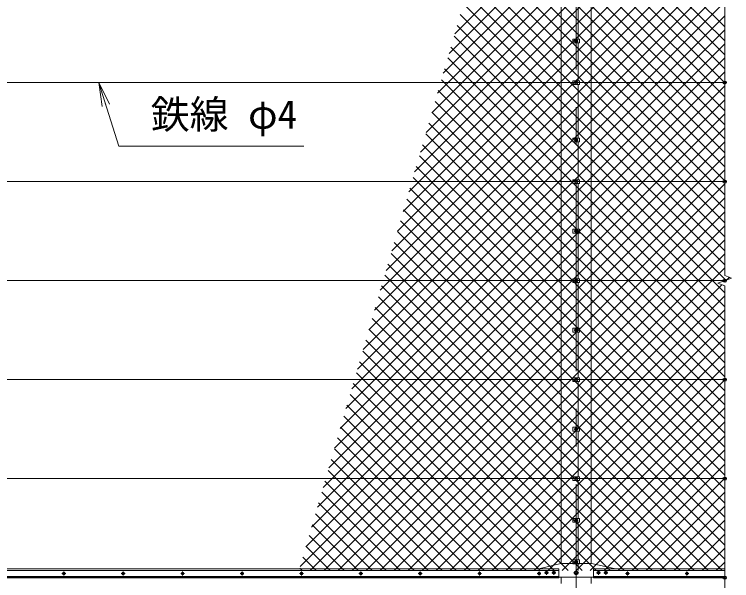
# Model space of a CAD drawing. Units: millimetres at full size; details may follow other scales. Extents: x -12600 to 12600, y -8910 to 8910.
# Drawn here: x -7278 to -3655, y -2553 to 306 of the extents above; entities that cross this region are included whole.
import ezdxf
from ezdxf.enums import TextEntityAlignment as Align

# ---------------------------------------------------------------- set-up
doc = ezdxf.new("R2010")
doc.units = ezdxf.units.MM
doc.header["$LTSCALE"] = 30
doc.header["$PDMODE"] = 32
doc.header["$PDSIZE"] = 15
doc.linetypes.add('USER1', pattern=[50.8, 31.75, -6.35, 6.35, -6.35])
for name, color, linetype, lineweight in [('0-0_D-STR1', 1, 'Continuous', 18), ('0-1_D-BMK', 2, 'USER1', 13), ('0-3_0', 7, 'Continuous', 18), ('0-6_D-STR3', 3, 'Continuous', 13), ('0-7_D-STR-DIM', 7, 'Continuous', 13), ('0-9_D-STR2', 7, 'Continuous', 13), ('0-A_D-STR-TXT', 7, 'Continuous', 13)]:
    doc.layers.add(name, color=color, linetype=linetype, lineweight=lineweight)
doc.layers.add('0-8_Defpoints', color=253, linetype='Continuous')
doc.styles.add('ＭＳ ゴシック', font='')
doc.styles.get('ＭＳ ゴシック').set_extended_font_data('MS Gothic')

# ---------------------------------------------------------------- blocks, each defined once
blk = doc.blocks.new('_Open')
at = {"layer": '0-3_0'}
blk.add_line((-30, 5), (0, 0), dxfattribs=at)
blk.add_lwpolyline([(-30, -5), (0, 0), (-30, 0)], dxfattribs=at)

msp = doc.modelspace()

# ---------------------------------------------------------------- linework, layer by layer
at = {"layer": '0-0_D-STR1'}
for p, q in [((-4515.02, 414.68), (-4515.02, -2466.32)), ((-4365.02, -2466.32), (-4365.02, 414.68)), ((-10515.02, -2493.32), (-4527.76, -2493.32)), ((-4527.76, -2493.32), (-4527.76, -2538.32)), ((-4352.29, -2493.32), (-3690.02, -2493.32)), ((-4352.29, -2493.32), (-4352.29, -2538.32)), ((-10515.02, -2534.32), (-4527.76, -2534.32)), ((-4352.29, -2534.32), (-3690.02, -2534.32)), ((-10515.02, -2538.32), (-4527.76, -2538.32)), ((-4515.02, -2536.32), (-4515.02, -2568.32)), ((-4365.02, -2568.32), (-4365.02, -2536.32)), ((-4352.29, -2538.32), (-3690.02, -2538.32))]:
    msp.add_line(p, q, dxfattribs=at)
at = {"layer": '0-1_D-BMK'}
for p, q in [((-4440.02, -4543.32), (-4440.02, 4640.47)), ((-4430.02, 171.68), (-4450.02, 171.68)), ((-4430.02, -38.32), (-4450.02, -38.32)), ((-4430.02, -328.32), (-4450.02, -328.32)), ((-4430.02, -538.32), (-4450.02, -538.32)), ((-4430.02, -788.32), (-4450.02, -788.32)), ((-4430.02, -1038.32), (-4450.02, -1038.32)), ((-4430.02, -1288.32), (-4450.02, -1288.32)), ((-4430.02, -1538.32), (-4450.02, -1538.32)), ((-4430.02, -1788.32), (-4450.02, -1788.32)), ((-4430.02, -2038.32), (-4450.02, -2038.32)), ((-4430.02, -2248.32), (-4450.02, -2248.32)), ((-4430.02, -2458.41), (-4450.02, -2458.41)), ((-7017.85, -2517.32), (-7037.19, -2517.32)), ((-7027.52, -2507.64), (-7027.52, -2526.99)), ((-6717.85, -2517.32), (-6737.19, -2517.32)), ((-6727.52, -2507.64), (-6727.52, -2526.99)), ((-6417.85, -2517.32), (-6437.19, -2517.32)), ((-6427.52, -2507.64), (-6427.52, -2526.99)), ((-6117.85, -2517.32), (-6137.19, -2517.32)), ((-6127.52, -2507.64), (-6127.52, -2526.99)), ((-5817.85, -2517.32), (-5837.19, -2517.32)), ((-5827.52, -2507.64), (-5827.52, -2526.99)), ((-5517.85, -2517.32), (-5537.19, -2517.32)), ((-5527.52, -2507.64), (-5527.52, -2526.99)), ((-5217.85, -2517.32), (-5237.19, -2517.32)), ((-5227.52, -2507.64), (-5227.52, -2526.99)), ((-4917.85, -2517.32), (-4937.19, -2517.32)), ((-4927.52, -2507.64), (-4927.52, -2526.99)), ((-4617.85, -2517.32), (-4637.19, -2517.32)), ((-4627.52, -2507.64), (-4627.52, -2526.99)), ((-4599.71, -2513.32), (-4579.71, -2513.32)), ((-4589.71, -2503.32), (-4589.71, -2523.32)), ((-4562.76, -2513.32), (-4542.76, -2513.32)), ((-4552.76, -2503.32), (-4552.76, -2523.32)), ((-4427.27, -2513.32), (-4452.77, -2513.32)), ((-4317.29, -2513.32), (-4337.29, -2513.32)), ((-4327.29, -2503.32), (-4327.29, -2523.32)), ((-4280.33, -2513.32), (-4300.33, -2513.32)), ((-4290.33, -2503.32), (-4290.33, -2523.32)), ((-4170.71, -2517.32), (-4190.06, -2517.32)), ((-4180.39, -2507.64), (-4180.39, -2526.99)), ((-3870.71, -2517.32), (-3890.06, -2517.32)), ((-3880.39, -2507.64), (-3880.39, -2526.99))]:
    msp.add_line(p, q, dxfattribs=at)
at = {"layer": '0-6_D-STR3'}
for p, q in [((-4430.02, 181.18), (-4430.02, 372.18)), ((-4422.82, 181.18), (-4457.22, 181.18)), ((-4457.22, 181.18), (-4457.22, 162.18)), ((-4422.82, 181.18), (-4422.82, 162.18)), ((-4422.82, 162.18), (-4457.22, 162.18)), ((-4440.02, 179.19), (-4446.52, 175.44)), ((-4446.52, 175.44), (-4446.52, 167.93)), ((-4446.52, 167.93), (-4440.02, 164.18)), ((-4433.52, 175.44), (-4440.02, 179.19)), ((-4440.02, 164.18), (-4433.52, 167.93)), ((-4433.52, 167.93), (-4433.52, 175.44)), ((-4430.02, -28.82), (-4430.02, 162.18)), ((-4422.82, -28.82), (-4457.22, -28.82)), ((-4457.22, -28.82), (-4457.22, -47.82)), ((-4440.02, -30.81), (-4446.52, -34.56)), ((-4446.52, -34.56), (-4446.52, -42.07)), ((-4433.52, -34.56), (-4440.02, -30.81)), ((-4433.52, -42.07), (-4433.52, -34.56)), ((-4422.82, -28.82), (-4422.82, -47.82)), ((-10422.82, -38.32), (-3690.02, -38.32)), ((-4422.82, -47.82), (-4457.22, -47.82)), ((-4446.52, -42.07), (-4440.02, -45.82)), ((-4440.02, -45.82), (-4433.52, -42.07)), ((-4430.02, -318.82), (-4430.02, -47.82)), ((-4422.82, -318.82), (-4457.22, -318.82)), ((-4457.22, -318.82), (-4457.22, -337.82)), ((-4440.02, -320.81), (-4446.52, -324.56)), ((-4446.52, -324.56), (-4446.52, -332.07)), ((-4433.52, -324.56), (-4440.02, -320.81)), ((-4433.52, -332.07), (-4433.52, -324.56)), ((-4422.82, -318.82), (-4422.82, -337.82)), ((-4422.82, -337.82), (-4457.22, -337.82)), ((-4446.52, -332.07), (-4440.02, -335.82)), ((-4440.02, -335.82), (-4433.52, -332.07)), ((-4430.02, -528.82), (-4430.02, -337.82)), ((-10422.82, -538.32), (-3690.02, -538.32)), ((-4422.82, -528.82), (-4457.22, -528.82)), ((-4457.22, -528.82), (-4457.22, -547.82)), ((-4440.02, -530.81), (-4446.52, -534.56)), ((-4446.52, -534.56), (-4446.52, -542.07)), ((-4446.52, -542.07), (-4440.02, -545.82)), ((-4433.52, -534.56), (-4440.02, -530.81)), ((-4440.02, -545.82), (-4433.52, -542.07)), ((-4433.52, -542.07), (-4433.52, -534.56)), ((-4422.82, -528.82), (-4422.82, -547.82)), ((-4422.82, -547.82), (-4457.22, -547.82)), ((-4430.02, -778.82), (-4430.02, -547.82)), ((-4422.82, -778.82), (-4457.22, -778.82)), ((-4457.22, -778.82), (-4457.22, -797.82)), ((-4440.02, -780.81), (-4446.52, -784.56)), ((-4446.52, -784.56), (-4446.52, -792.07)), ((-4446.52, -792.07), (-4440.02, -795.82)), ((-4433.52, -784.56), (-4440.02, -780.81)), ((-4440.02, -795.82), (-4433.52, -792.07)), ((-4433.52, -792.07), (-4433.52, -784.56)), ((-4422.82, -778.82), (-4422.82, -797.82)), ((-4422.82, -797.82), (-4457.22, -797.82)), ((-4430.02, -1028.82), (-4430.02, -797.82)), ((-10422.82, -1038.32), (-3690.02, -1038.32)), ((-4422.82, -1028.82), (-4457.22, -1028.82)), ((-4457.22, -1028.82), (-4457.22, -1047.82)), ((-4422.82, -1047.82), (-4457.22, -1047.82)), ((-4440.02, -1030.81), (-4446.52, -1034.56)), ((-4446.52, -1034.56), (-4446.52, -1042.07)), ((-4446.52, -1042.07), (-4440.02, -1045.82)), ((-4433.52, -1034.56), (-4440.02, -1030.81)), ((-4440.02, -1045.82), (-4433.52, -1042.07)), ((-4433.52, -1042.07), (-4433.52, -1034.56)), ((-4430.02, -1278.82), (-4430.02, -1047.82)), ((-4422.82, -1028.82), (-4422.82, -1047.82)), ((-4422.82, -1278.82), (-4457.22, -1278.82)), ((-4457.22, -1278.82), (-4457.22, -1297.82)), ((-4422.82, -1297.82), (-4457.22, -1297.82)), ((-4440.02, -1280.81), (-4446.52, -1284.56)), ((-4446.52, -1284.56), (-4446.52, -1292.07)), ((-4446.52, -1292.07), (-4440.02, -1295.82)), ((-4433.52, -1284.56), (-4440.02, -1280.81)), ((-4440.02, -1295.82), (-4433.52, -1292.07)), ((-4433.52, -1292.07), (-4433.52, -1284.56)), ((-4430.02, -1528.82), (-4430.02, -1297.82)), ((-4422.82, -1278.82), (-4422.82, -1297.82)), ((-10422.82, -1538.32), (-3690.02, -1538.32)), ((-4422.82, -1528.82), (-4457.22, -1528.82)), ((-4457.22, -1528.82), (-4457.22, -1547.82)), ((-4422.82, -1547.82), (-4457.22, -1547.82)), ((-4440.02, -1530.81), (-4446.52, -1534.56)), ((-4446.52, -1534.56), (-4446.52, -1542.07)), ((-4446.52, -1542.07), (-4440.02, -1545.82)), ((-4433.52, -1534.56), (-4440.02, -1530.81)), ((-4440.02, -1545.82), (-4433.52, -1542.07)), ((-4433.52, -1542.07), (-4433.52, -1534.56)), ((-4430.02, -1778.82), (-4430.02, -1547.82)), ((-4422.82, -1528.82), (-4422.82, -1547.82)), ((-4422.82, -1778.82), (-4457.22, -1778.82)), ((-4457.22, -1778.82), (-4457.22, -1797.82)), ((-4422.82, -1797.82), (-4457.22, -1797.82)), ((-4440.02, -1780.81), (-4446.52, -1784.56)), ((-4446.52, -1784.56), (-4446.52, -1792.07)), ((-4446.52, -1792.07), (-4440.02, -1795.82)), ((-4433.52, -1784.56), (-4440.02, -1780.81)), ((-4440.02, -1795.82), (-4433.52, -1792.07)), ((-4433.52, -1792.07), (-4433.52, -1784.56)), ((-4430.02, -2028.82), (-4430.02, -1797.82)), ((-4422.82, -1778.82), (-4422.82, -1797.82)), ((-10422.82, -2038.32), (-3690.02, -2038.32)), ((-4422.82, -2028.82), (-4457.22, -2028.82)), ((-4457.22, -2028.82), (-4457.22, -2047.82)), ((-4422.82, -2047.82), (-4457.22, -2047.82)), ((-4440.02, -2030.81), (-4446.52, -2034.56)), ((-4446.52, -2034.56), (-4446.52, -2042.07)), ((-4446.52, -2042.07), (-4440.02, -2045.82)), ((-4433.52, -2034.56), (-4440.02, -2030.81)), ((-4430.02, -2238.82), (-4430.02, -2047.82)), ((-4422.82, -2028.82), (-4422.82, -2047.82)), ((-4422.82, -2238.82), (-4457.22, -2238.82)), ((-4457.22, -2238.82), (-4457.22, -2257.82)), ((-4440.02, -2240.81), (-4446.52, -2244.56)), ((-4446.52, -2244.56), (-4446.52, -2252.07)), ((-4433.52, -2244.56), (-4440.02, -2240.81)), ((-4433.52, -2252.07), (-4433.52, -2244.56)), ((-4422.82, -2238.82), (-4422.82, -2257.82)), ((-4422.82, -2257.82), (-4457.22, -2257.82)), ((-4446.52, -2252.07), (-4440.02, -2255.82)), ((-4440.02, -2255.82), (-4433.52, -2252.07)), ((-4430.02, -2448.91), (-4430.02, -2257.82)), ((-4422.82, -2448.91), (-4457.22, -2448.91)), ((-4457.22, -2448.91), (-4457.22, -2467.91)), ((-4440.02, -2450.9), (-4446.52, -2454.66)), ((-4446.52, -2454.66), (-4446.52, -2462.16)), ((-4446.52, -2462.16), (-4440.02, -2465.91)), ((-4433.52, -2454.66), (-4440.02, -2450.9)), ((-4440.02, -2465.91), (-4433.52, -2462.16)), ((-4433.52, -2462.16), (-4433.52, -2454.66)), ((-4422.82, -2448.91), (-4422.82, -2467.91)), ((-4517.52, -2466.32), (-4622.05, -2491.32)), ((-4622.05, -2493.32), (-4622.05, -2491.32)), ((-4517.52, -2466.32), (-4362.52, -2466.32)), ((-4422.82, -2467.91), (-4457.22, -2467.91)), ((-4430.02, -2502.32), (-4430.02, -2467.91)), ((-4362.52, -2466.32), (-4247.52, -2491.32)), ((-4247.52, -2493.32), (-4247.52, -2491.32)), ((-4527.76, -2502.32), (-10515.02, -2502.32)), ((-4527.76, -2532.32), (-10515.02, -2532.32)), ((-4589.71, -2505.81), (-4596.21, -2509.56)), ((-4596.21, -2509.56), (-4596.21, -2517.07)), ((-4596.21, -2517.07), (-4589.71, -2520.82)), ((-4583.21, -2509.56), (-4589.71, -2505.81)), ((-4589.71, -2520.82), (-4583.21, -2517.07)), ((-4583.21, -2517.07), (-4583.21, -2509.56)), ((-4552.76, -2505.81), (-4559.26, -2509.56)), ((-4559.26, -2509.56), (-4559.26, -2517.07)), ((-4559.26, -2517.07), (-4552.76, -2520.82)), ((-4546.26, -2509.56), (-4552.76, -2505.81)), ((-4552.76, -2520.82), (-4546.26, -2517.07)), ((-4546.26, -2517.07), (-4546.26, -2509.56)), ((-4440.02, -2503.5), (-4448.52, -2508.41)), ((-4448.52, -2508.41), (-4448.52, -2518.22)), ((-4448.52, -2518.22), (-4440.02, -2523.13)), ((-4431.52, -2508.41), (-4440.02, -2503.5)), ((-3690.02, -2502.32), (-4352.29, -2502.32)), ((-3690.02, -2532.32), (-4352.29, -2532.32)), ((-4333.79, -2509.56), (-4327.29, -2505.81)), ((-4333.79, -2517.07), (-4333.79, -2509.56)), ((-4327.29, -2520.82), (-4333.79, -2517.07)), ((-4327.29, -2505.81), (-4320.79, -2509.56)), ((-4320.79, -2517.07), (-4327.29, -2520.82)), ((-4320.79, -2509.56), (-4320.79, -2517.07)), ((-4296.83, -2509.56), (-4290.33, -2505.81)), ((-4296.83, -2517.07), (-4296.83, -2509.56)), ((-4290.33, -2520.82), (-4296.83, -2517.07)), ((-4290.33, -2505.81), (-4283.83, -2509.56)), ((-4283.83, -2517.07), (-4290.33, -2520.82)), ((-4283.83, -2509.56), (-4283.83, -2517.07)), ((-4527.76, -2536.32), (-4352.29, -2536.32))]:
    msp.add_line(p, q, dxfattribs=at)
for points in [[(-4440.02, -2045.82), (-4433.52, -2042.07), (-4433.52, -2034.56)], [(-4440.02, -2523.13), (-4431.52, -2518.22), (-4431.52, -2508.41)]]:
    msp.add_lwpolyline(points, dxfattribs=at)
for points in [[(-7027.52, -2511.57), (-7032.5, -2514.44), (-7032.5, -2520.19), (-7027.52, -2523.07), (-7022.54, -2520.19), (-7022.54, -2514.44)], [(-6727.52, -2511.57), (-6732.5, -2514.44), (-6732.5, -2520.19), (-6727.52, -2523.07), (-6722.54, -2520.19), (-6722.54, -2514.44)], [(-6427.52, -2511.57), (-6432.5, -2514.44), (-6432.5, -2520.19), (-6427.52, -2523.07), (-6422.54, -2520.19), (-6422.54, -2514.44)], [(-6127.52, -2511.57), (-6132.5, -2514.44), (-6132.5, -2520.19), (-6127.52, -2523.07), (-6122.54, -2520.19), (-6122.54, -2514.44)], [(-5827.52, -2511.57), (-5832.5, -2514.44), (-5832.5, -2520.19), (-5827.52, -2523.07), (-5822.54, -2520.19), (-5822.54, -2514.44)], [(-5527.52, -2511.57), (-5532.5, -2514.44), (-5532.5, -2520.19), (-5527.52, -2523.07), (-5522.54, -2520.19), (-5522.54, -2514.44)], [(-5227.52, -2511.57), (-5232.5, -2514.44), (-5232.5, -2520.19), (-5227.52, -2523.07), (-5222.54, -2520.19), (-5222.54, -2514.44)], [(-4927.52, -2511.57), (-4932.5, -2514.44), (-4932.5, -2520.19), (-4927.52, -2523.07), (-4922.54, -2520.19), (-4922.54, -2514.44)], [(-4627.52, -2511.57), (-4632.5, -2514.44), (-4632.5, -2520.19), (-4627.52, -2523.07), (-4622.54, -2520.19), (-4622.54, -2514.44)], [(-4180.39, -2511.57), (-4185.37, -2514.44), (-4185.37, -2520.19), (-4180.39, -2523.07), (-4175.41, -2520.19), (-4175.41, -2514.44)], [(-3880.39, -2511.57), (-3885.37, -2514.44), (-3885.37, -2520.19), (-3880.39, -2523.07), (-3875.41, -2520.19), (-3875.41, -2514.44)]]:
    msp.add_lwpolyline(points, close=True, dxfattribs=at)
for centre, radius in [((-4440.02, 171.68), 6.25), ((-4440.02, -38.32), 6.25), ((-4440.02, -328.32), 6.25), ((-4440.02, -538.32), 6.25), ((-4440.02, -788.32), 6.25), ((-4440.02, -1038.32), 6.25), ((-4440.02, -1288.32), 6.25), ((-4440.02, -1538.32), 6.25), ((-4440.02, -1788.32), 6.25), ((-4440.02, -2038.32), 6.25), ((-4440.02, -2248.32), 6.25), ((-4440.02, -2458.41), 6.25), ((-7027.52, -2517.32), 6.5), ((-7027.52, -2517.32), 4.98), ((-6727.52, -2517.32), 6.5), ((-6727.52, -2517.32), 4.98), ((-6427.52, -2517.32), 6.5), ((-6427.52, -2517.32), 4.98), ((-6127.52, -2517.32), 6.5), ((-6127.52, -2517.32), 4.98), ((-5827.52, -2517.32), 6.5), ((-5827.52, -2517.32), 4.98), ((-5527.52, -2517.32), 6.5), ((-5527.52, -2517.32), 4.98), ((-5227.52, -2517.32), 6.5), ((-5227.52, -2517.32), 4.98), ((-4927.52, -2517.32), 6.5), ((-4927.52, -2517.32), 4.98), ((-4627.52, -2517.32), 6.5), ((-4627.52, -2517.32), 4.98), ((-4589.71, -2513.32), 6.25), ((-4552.76, -2513.32), 6.25), ((-4440.02, -2513.32), 8.25), ((-4327.29, -2513.32), 6.25), ((-4290.33, -2513.32), 6.25), ((-4180.39, -2517.32), 6.5), ((-4180.39, -2517.32), 4.98), ((-3880.39, -2517.32), 6.5), ((-3880.39, -2517.32), 4.98)]:
    msp.add_circle(centre, radius, dxfattribs=at)
at = {"layer": '0-7_D-STR-DIM'}
for p, q in [((-3690.02, 1936.04), (-3690.02, -1012.66)), ((-3654.77, -1025.49), (-3690.01, -1012.66)), ((-3725.25, -1051.14), (-3654.77, -1025.49)), ((-3690.01, -1063.97), (-3725.25, -1051.14)), ((-3690.02, -1063.96), (-3690.02, -3042.66))]:
    msp.add_line(p, q, dxfattribs=at)
at = {"layer": '0-8_Defpoints'}
for p in [(-3690.02, -38.32), (-3690.02, -538.32), (-3690.02, -1038.32), (-3690.02, -1538.32), (-3690.02, -2038.32), (-3690.02, -2538.32)]:
    msp.add_point(p, dxfattribs=at)
at = {"layer": '0-9_D-STR2'}
for p, q in [((-5053.39, 207.89), (-3690.02, 1571.26)), ((-5082.3, 108.27), (-3690.02, 1500.55)), ((-5111.2, 8.65), (-3690.02, 1429.83)), ((-5140.11, -90.96), (-3690.02, 1359.12)), ((-5169.02, -190.58), (-3690.02, 1288.41)), ((-3690.02, 242.89), (-4738.88, 1291.75)), ((-3690.02, 172.18), (-4754.79, 1236.95)), ((-5197.92, -290.2), (-3690.02, 1217.7)), ((-3690.02, 101.47), (-4770.69, 1182.14)), ((-5226.83, -389.81), (-3690.02, 1146.99)), ((-3690.02, 30.76), (-4786.59, 1127.33)), ((-5255.74, -489.43), (-3690.02, 1076.28)), ((-3690.02, -39.95), (-4802.5, 1072.53)), ((-3690.02, -110.66), (-4818.4, 1017.72)), ((-5284.64, -589.05), (-3690.02, 1005.57)), ((-3690.02, -181.37), (-4834.3, 962.91)), ((-5313.55, -688.67), (-3690.02, 934.86)), ((-3690.02, -252.08), (-4850.21, 908.1)), ((-5342.45, -788.28), (-3690.02, 864.15)), ((-3690.02, -322.79), (-4866.11, 853.3)), ((-3690.02, -393.5), (-4882.02, 798.49)), ((-5371.36, -887.9), (-3690.02, 793.44)), ((-3690.02, -464.21), (-4897.92, 743.68)), ((-5400.27, -987.52), (-3690.02, 722.73)), ((-3690.02, -534.92), (-4913.82, 688.88)), ((-5429.17, -1087.13), (-3690.02, 652.02)), ((-3690.02, -605.63), (-4929.73, 634.07)), ((-5458.08, -1186.75), (-3690.02, 581.31)), ((-3690.02, -676.34), (-4945.63, 579.26)), ((-5486.98, -1286.37), (-3690.02, 510.6)), ((-3690.02, -747.06), (-4961.53, 524.45)), ((-5515.89, -1385.98), (-3690.02, 439.88)), ((-3690.02, -817.77), (-4977.44, 469.65)), ((-3690.02, -888.48), (-4993.34, 414.84)), ((-5544.8, -1485.6), (-3690.02, 369.17)), ((-3690.02, -959.19), (-5009.24, 360.03)), ((-5573.7, -1585.22), (-3690.02, 298.46)), ((-3683.85, -1036.07), (-5025.15, 305.23)), ((-5602.61, -1684.83), (-3690.02, 227.75)), ((-3690.01, -1100.62), (-5041.05, 250.42)), ((-3690.01, -1171.33), (-5056.95, 195.61)), ((-5631.51, -1784.45), (-3690.02, 157.04)), ((-3690.01, -1242.04), (-5072.86, 140.8)), ((-5660.42, -1884.07), (-3690.02, 86.33)), ((-3690.01, -1312.75), (-5088.76, 86)), ((-5689.33, -1983.68), (-3690.02, 15.62)), ((-3690.02, -1383.46), (-5104.66, 31.19)), ((-3690.02, -1454.17), (-5120.57, -23.62)), ((-5718.23, -2083.3), (-3690.02, -55.09)), ((-3690.02, -1524.88), (-5136.47, -78.42)), ((-5747.14, -2182.92), (-3690.02, -125.8)), ((-3690.02, -1595.59), (-5152.38, -133.23)), ((-5776.05, -2282.53), (-3690.02, -196.51)), ((-3690.02, -1666.3), (-5168.28, -188.04)), ((-3690.02, -1737.01), (-5184.18, -242.84)), ((-5804.95, -2382.15), (-3690.02, -267.22)), ((-3690.02, -1807.72), (-5200.09, -297.65)), ((-5833.86, -2481.77), (-3690.02, -337.93)), ((-3690.02, -1878.43), (-5215.99, -352.46)), ((-5783.7, -2502.32), (-3690.02, -408.64)), ((-3690.02, -1949.14), (-5231.89, -407.27)), ((-3690.02, -2019.85), (-5247.8, -462.07)), ((-5712.98, -2502.32), (-3690.02, -479.35)), ((-3690.02, -2090.56), (-5263.7, -516.88)), ((-5642.27, -2502.32), (-3690.02, -550.06)), ((-3690.02, -2161.27), (-5279.6, -571.69)), ((-5571.56, -2502.32), (-3690.02, -620.78)), ((-3690.02, -2231.98), (-5295.51, -626.49)), ((-3690.02, -2302.69), (-5311.41, -681.3)), ((-5500.85, -2502.32), (-3690.02, -691.49)), ((-3690.02, -2373.4), (-5327.31, -736.11)), ((-5430.14, -2502.32), (-3690.02, -762.2)), ((-3690.02, -2444.11), (-5343.22, -790.92)), ((-5359.43, -2502.32), (-3690.02, -832.91)), ((-3702.53, -2502.32), (-5359.12, -845.72)), ((-3773.24, -2502.32), (-5375.03, -900.53)), ((-5288.72, -2502.32), (-3690.02, -903.62)), ((-3843.95, -2502.32), (-5390.93, -955.34)), ((-5218.01, -2502.32), (-3690.02, -974.33)), ((-3914.66, -2502.32), (-5406.83, -1010.14)), ((-3679.46, -1034.47), (-3666.28, -1021.3)), ((-3985.37, -2502.32), (-5422.74, -1064.95)), ((-5147.3, -2502.32), (-3703.9, -1058.91)), ((-4056.08, -2502.32), (-5438.64, -1119.76)), ((-5076.59, -2502.32), (-3690.01, -1115.74)), ((-4126.79, -2502.32), (-5454.54, -1174.57)), ((-5005.88, -2502.32), (-3690.01, -1186.45)), ((-4197.5, -2502.32), (-5470.45, -1229.37)), ((-4935.17, -2502.32), (-3690.01, -1257.16)), ((-4268.21, -2502.32), (-5486.35, -1284.18)), ((-4338.93, -2502.32), (-5502.25, -1338.99)), ((-4864.46, -2502.32), (-3690.01, -1327.87)), ((-4409.64, -2502.32), (-5518.16, -1393.79)), ((-4793.75, -2502.32), (-3690.02, -1398.59)), ((-4480.35, -2502.32), (-5534.06, -1448.6)), ((-4723.04, -2502.32), (-3690.02, -1469.3)), ((-4551.06, -2502.32), (-5549.96, -1503.41)), ((-4652.32, -2502.32), (-3690.02, -1540.01)), ((-4621.77, -2502.32), (-5565.87, -1558.22)), ((-4692.48, -2502.32), (-5581.77, -1613.02)), ((-4581.61, -2502.32), (-3690.02, -1610.72)), ((-4763.19, -2502.32), (-5597.67, -1667.83)), ((-4510.9, -2502.32), (-3690.02, -1681.43)), ((-4833.9, -2502.32), (-5613.58, -1722.64)), ((-4440.19, -2502.32), (-3690.02, -1752.14)), ((-4904.61, -2502.32), (-5629.48, -1777.44)), ((-4975.32, -2502.32), (-5645.39, -1832.25)), ((-4369.48, -2502.32), (-3690.02, -1822.85)), ((-5046.03, -2502.32), (-5661.29, -1887.06)), ((-4298.77, -2502.32), (-3690.02, -1893.56)), ((-5116.74, -2502.32), (-5677.19, -1941.87)), ((-4228.06, -2502.32), (-3690.02, -1964.27)), ((-5187.45, -2502.32), (-5693.1, -1996.67)), ((-5258.16, -2502.32), (-5709, -2051.48)), ((-4157.35, -2502.32), (-3690.02, -2034.99)), ((-5328.88, -2502.32), (-5724.9, -2106.29)), ((-4086.64, -2502.32), (-3690.02, -2105.7)), ((-5399.59, -2502.32), (-5740.81, -2161.09)), ((-4015.93, -2502.32), (-3690.02, -2176.41)), ((-5470.3, -2502.32), (-5756.71, -2215.9)), ((-5541.01, -2502.32), (-5772.61, -2270.71)), ((-3945.22, -2502.32), (-3690.02, -2247.12)), ((-3874.51, -2502.32), (-3690.02, -2317.83)), ((-5611.72, -2502.32), (-5788.52, -2325.52)), ((-5682.43, -2502.32), (-5804.42, -2380.32)), ((-3803.8, -2502.32), (-3690.02, -2388.54)), ((-5753.14, -2502.32), (-5820.32, -2435.13)), ((-3733.09, -2502.32), (-3690.02, -2459.25)), ((-5823.85, -2502.32), (-5836.23, -2489.94))]:
    msp.add_line(p, q, dxfattribs=at)
at = {"layer": '0-A_D-STR-TXT'}
msp.add_lwpolyline([(-5816.07, -358.71), (-6750.06, -358.71), (-6851.01, -40.22)], dxfattribs=at)

# ---------------------------------------------------------------- block references
at = {"layer": '0-A_D-STR-TXT', "xscale": 4, "yscale": 4, "rotation": 107.58773}
msp.add_blockref('_Open', (-6851.62, -38.32), dxfattribs=at)

# ---------------------------------------------------------------- texts
at = {"layer": '0-A_D-STR-TXT', "style": 'ＭＳ ゴシック'}
msp.add_text('鉄線 φ4', height=144.3, dxfattribs=at).set_placement((-6588.91, -314.1), align=Align.BOTTOM_LEFT)

doc.saveas('drawing.dxf')
